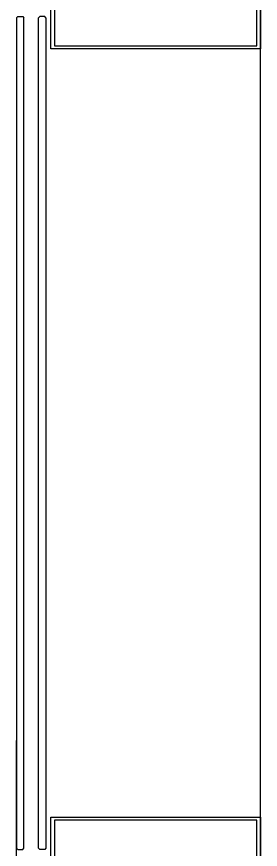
# Model space of a CAD drawing. Extents: x 1980812 to 2578970, y -669191 to 284498.
# Drawn here: x 2538768 to 2538968, y -256087 to -255404 of the extents above; entities that cross this region are included whole.
import ezdxf

# ---------------------------------------------------------------- set-up
doc = ezdxf.new("R2010")
doc.units = 0
doc.header["$LTSCALE"] = 1000
doc.header["$MEASUREMENT"] = 0
doc.linetypes.add('DOTE', pattern=[2.42, 2, -0.2, 0.02, -0.2])
for name, color, linetype in [('A-SECT-MCUT', 1, 'Continuous'), ('A-SECT-MCUT-FINE', 137, 'Continuous'), ('dote', 1, 'DOTE'), ('WINDOW', 2, 'Continuous'), ('空线', 3, 'Continuous')]:
    doc.layers.add(name, color=color, linetype=linetype)

# ---------------------------------------------------------------- blocks, each defined once
blk = doc.blocks.new('pou1')
at = {"layer": 'A-SECT-MCUT', "elevation": 0}
for points in [[(28900, -2900), (28900, -2940), (29035.61, -2940), (29072, -2940), (29072, -2907.75), (29088.7, -2907.75), (29088.7, -2906.86), (29085.23, -2906.03), (29084.67, -2906.55), (29072, -2906.55), (29072, -2900), (29072, -2893.45), (29084.67, -2893.45), (29085.23, -2893.97), (29088.7, -2893.14), (29088.7, -2892.25), (29072, -2892.25), (29072, -2860), (29035.61, -2860), (28900, -2860)], [(29069, -2937.5), (28903, -2937.5), (28903, -2900), (28903, -2862.5), (29069, -2862.5)], [(28900, -3610), (28900, -3650), (29035.61, -3650), (29072, -3650), (29072, -3617.75), (29088.7, -3617.75), (29088.7, -3616.86), (29085.23, -3616.03), (29084.67, -3616.55), (29072, -3616.55), (29072, -3610), (29072, -3603.45), (29084.67, -3603.45), (29085.23, -3603.97), (29088.7, -3603.14), (29088.7, -3602.25), (29072, -3602.25), (29072, -3570), (29035.61, -3570), (28900, -3570)], [(29069, -3647.5), (28903, -3647.5), (28903, -3610), (28903, -3572.5), (29069, -3572.5)]]:
    blk.add_lwpolyline(points, close=True, dxfattribs=at)
at = {"layer": 'A-SECT-MCUT-FINE'}
blk.add_line((28900, -3650, 0), (28900, -1456.63, 0), dxfattribs=at)
at = {"layer": 'WINDOW'}
for p, q in [((29076, -2914.7, 0), (29077, -2913.7, 0)), ((29076, -2914.7, 0), (29076, -3595.3, 0)), ((29077, -2913.7, 0), (29081, -2913.7, 0)), ((29081, -2913.7, 0), (29082, -2914.7, 0)), ((29082, -3595.3, 0), (29082, -2914.7, 0)), ((29095, -2913.7, 0), (29094, -2914.7, 0)), ((29094, -3595.3, 0), (29094, -2914.7, 0)), ((29099, -2913.7, 0), (29095, -2913.7, 0)), ((29100, -2914.7, 0), (29099, -2913.7, 0)), ((29100, -2914.7, 0), (29100, -3595.3, 0)), ((29076, -3595.3, 0), (29077, -3596.3, 0)), ((29077, -3596.3, 0), (29081, -3596.3, 0)), ((29081, -3596.3, 0), (29082, -3595.3, 0)), ((29095, -3596.3, 0), (29094, -3595.3, 0)), ((29099, -3596.3, 0), (29095, -3596.3, 0)), ((29100, -3595.3, 0), (29099, -3596.3, 0))]:
    blk.add_line(p, q, dxfattribs=at)

msp = doc.modelspace()

# ---------------------------------------------------------------- linework, layer by layer
at = {"layer": 'dote'}
msp.add_line((2538768.37, -317274.28, 0), (2538768.37, -255997.63, 0), dxfattribs=at)

# ---------------------------------------------------------------- block references
at = {"layer": '空线', "xscale": -1, "rotation": 359.9999999999997}
msp.add_blockref('pou1', (2567868.37, -252490.42, 0), dxfattribs=at)

doc.saveas('drawing.dxf')
